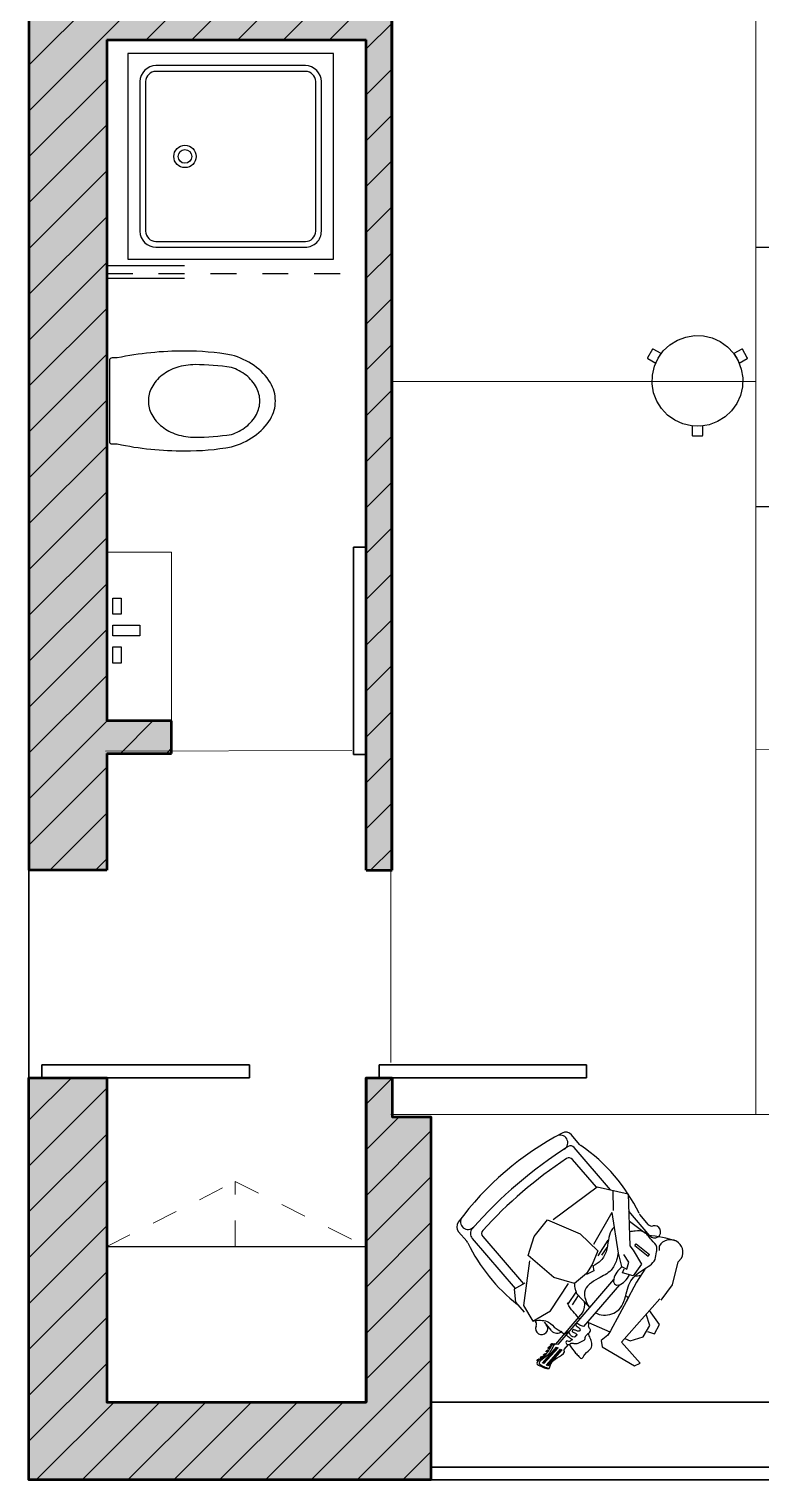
# Model space of a CAD drawing. Header units: inches. Extents: x 12.49 to 20.94, y 17.47 to 25.92.
# Drawn here: x 12.49 to 15.31, y 17.47 to 23.06 of the extents above; entities that cross this region are included whole.
import ezdxf

# ---------------------------------------------------------------- set-up
doc = ezdxf.new("R2010")
doc.units = ezdxf.units.IN
doc.header["$MEASUREMENT"] = 0
doc.linetypes.add('ACAD_ISO02W100', pattern=[15, 12, -3])
doc.linetypes.add('DASHED2', pattern=[0.375, 0.25, -0.125])
for name, color, linetype in [('72_ARTEK_AKFURNITURE_D2_CH_FOO', 7, 'Continuous'), ('72_ARTEK_AKFURNITURE_D2_CH_SEA', 7, 'Continuous'), ('72OFGO2D01_GRAFIK', 7, 'Continuous'), ('Arredi', 7, 'Continuous'), ('MOB', 7, 'Continuous'), ('OR-SN', 7, 'Continuous'), ('Particularity', 7, 'Continuous'), ('Structure', 7, 'Continuous'), ('Windows', 7, 'Continuous')]:
    doc.layers.add(name, color=color, linetype=linetype)
doc.linetypes.add('ZIGZAG', pattern='A,0.0001,-0.2,[131,ltypeshp.shx,S=0.2,R=0,X=-0.2,Y=0],-0.4,[131,ltypeshp.shx,S=0.2,R=180,X=0.2,Y=0],-0.2', length=0.8001)

# ---------------------------------------------------------------- blocks, each defined once
blk = doc.blocks.new('SN71')
at = {"layer": 'OR-SN'}
blk.add_lwpolyline([(-0.1656, -0.0229, -0.088162), (-0.1658, -0.0299, 0.051196), (-0.1925, -0.29, 0.042882), (-0.177, -0.4712, 0.081394), (-0.1361, -0.558, 0.10697), (-0.0696, -0.6207, 0.136399), (0, -0.64, 0.136399), (0.0696, -0.6207, 0.10697), (0.1361, -0.558, 0.081394), (0.177, -0.4712, 0.042882), (0.1925, -0.29, 0.051182), (0.1658, -0.03), (0.1658, -0.01, 0.414214), (0.1558, 0), (-0.1558, 0, 0.414214), (-0.1658, -0.01), (-0.1658, -0.03)], format="xyb", dxfattribs=at)
blk.add_lwpolyline([(-0.14, -0.33, 0.039602), (-0.1289, -0.4707, 0.087567), (-0.099, -0.5273, 0.105488), (-0.0517, -0.5671, 0.122953), (0, -0.58, 0.122953), (0.0517, -0.5671, 0.105488), (0.099, -0.5273, 0.087567), (0.1289, -0.4707, 0.039602), (0.14, -0.33, 0.078075), (0.1289, -0.2593, 0.087567), (0.099, -0.2027, 0.105488), (0.0517, -0.1629, 0.122953), (0, -0.15, 0.122953), (-0.0517, -0.1629, 0.105488), (-0.099, -0.2027, 0.087567), (-0.1289, -0.2593, 0.078075)], format="xyb", close=True, dxfattribs=at)
blk = doc.blocks.new('OB2D__000000')
at = {"layer": '72_ARTEK_AKFURNITURE_D2_CH_FOO'}
for points in [[(0.0309, 0.0687), (0.0403, 0.0875), (0.0519, 0.1051), (0.0214, 0.1227), (0.0214, 0.1227), (0.021, 0.1228), (0.0207, 0.1229), (0.0203, 0.123), (0.0199, 0.1229), (0.0195, 0.1227), (0.0192, 0.1225), (0.0189, 0.1223), (0.0187, 0.122), (-0.0003, 0.089), (-0.0003, 0.089), (-0.0005, 0.0887), (-0.0006, 0.0883), (-0.0006, 0.0879), (-0.0005, 0.0875), (-0.0004, 0.0872), (-0.0002, 0.0868), (0.0001, 0.0865), (0.0004, 0.0863), (0.0309, 0.0687)], [(0.3319, 0.1051), (0.3435, 0.0875), (0.3529, 0.0687), (0.3834, 0.0863), (0.3834, 0.0863), (0.3837, 0.0865), (0.3839, 0.0868), (0.3841, 0.087), (0.3843, 0.0874), (0.3844, 0.0877), (0.3844, 0.088), (0.3844, 0.0884), (0.3843, 0.0887), (0.3841, 0.089), (0.3651, 0.122), (0.3651, 0.122), (0.3649, 0.1223), (0.3646, 0.1225), (0.3643, 0.1227), (0.3639, 0.1229), (0.3635, 0.123), (0.3631, 0.1229), (0.3628, 0.1228), (0.3624, 0.1227), (0.3319, 0.1051)], [(0.2129, -0.1737), (0.1919, -0.175), (0.1709, -0.1737), (0.1709, -0.209), (0.1709, -0.209), (0.1709, -0.2094), (0.1711, -0.2098), (0.1712, -0.2101), (0.1715, -0.2104), (0.1718, -0.2107), (0.1721, -0.2108), (0.1725, -0.211), (0.1729, -0.211), (0.2109, -0.211), (0.2109, -0.211), (0.2113, -0.211), (0.2117, -0.2108), (0.212, -0.2107), (0.2123, -0.2104), (0.2126, -0.2101), (0.2127, -0.2098), (0.2129, -0.2094), (0.2129, -0.209), (0.2129, -0.1737)]]:
    blk.add_lwpolyline(points, dxfattribs=at)
at = {"layer": '72_ARTEK_AKFURNITURE_D2_CH_SEA'}
blk.add_lwpolyline([(0.1044, -0.1516), (0.0765, -0.1316), (0.0531, -0.1065), (0.0349, -0.0774), (0.0229, -0.0453), (0.0173, -0.0114), (0.0184, 0.0228), (0.0262, 0.0563), (0.0403, 0.0875), (0.0603, 0.1154), (0.0854, 0.1388), (0.1145, 0.157), (0.1466, 0.169), (0.1805, 0.1746), (0.2147, 0.1735), (0.2482, 0.1657), (0.2794, 0.1516), (0.2794, 0.1516), (0.3073, 0.1316), (0.3307, 0.1065), (0.3489, 0.0774), (0.3609, 0.0453), (0.3665, 0.0114), (0.3654, -0.0228), (0.3576, -0.0563), (0.3435, -0.0875), (0.3235, -0.1154), (0.2984, -0.1388), (0.2693, -0.157), (0.2372, -0.169), (0.2033, -0.1746), (0.1691, -0.1735), (0.1356, -0.1657), (0.1044, -0.1516)], dxfattribs=at)
blk = doc.blocks.new('HOMEM TOCANDO VIOLÃO')
at = {"color": 0, "linetype": 'ByBlock'}
for p, q in [((481.9168, 118.8431), (481.9168, 118.7949)), ((482.4901, 118.7949), (482.4901, 118.8431)), ((481.9402, 118.7893), (481.9402, 118.5347)), ((481.9753, 118.7687), (481.9753, 118.5279)), ((482.4316, 118.6272), (482.4316, 118.7687)), ((482.4667, 118.5844), (482.4667, 118.7994)), ((482.0602, 118.599), (482.1255, 118.6393)), ((482.1255, 118.6393), (482.2069, 118.6546)), ((482.2069, 118.6546), (482.2669, 118.5318)), ((482.2245, 118.641), (482.4352, 118.6269)), ((482.4352, 118.6269), (482.5086, 118.5277)), ((482.0516, 118.5795), (481.9219, 118.4645)), ((482.0812, 118.4699), (482.0602, 118.599)), ((482.4725, 118.5766), (482.4218, 118.5171)), ((481.9357, 118.5356), (481.9065, 118.4946)), ((481.9065, 118.4946), (481.9075, 118.4433)), ((481.9811, 118.5268), (481.9357, 118.5356)), ((482.2669, 118.5318), (482.2763, 118.4371)), ((482.4137, 118.5143), (482.2792, 118.4672)), ((482.4137, 118.5143), (482.33, 118.3796)), ((482.5086, 118.5277), (482.3825, 118.3717)), ((481.9219, 118.4645), (481.909, 118.3953)), ((482.1265, 118.4005), (482.0812, 118.4699)), ((482.2763, 118.4371), (482.2255, 118.4116)), ((482.2646, 118.4216), (482.334, 118.4427)), ((482.4434, 118.4444), (482.4606, 118.3695)), ((482.4667, 118.3508), (482.4667, 118.4758)), ((482.4901, 118.388), (482.4901, 118.4362)), ((481.909, 118.3953), (481.9873, 118.3814)), ((481.9168, 118.394), (481.9168, 118.388)), ((481.9873, 118.3814), (482.1082, 118.4155)), ((482.1857, 118.3999), (482.1265, 118.4005)), ((482.2143, 118.3894), (482.1838, 118.3964)), ((482.2255, 118.4116), (482.1857, 118.3999)), ((482.2248, 118.4077), (482.2143, 118.3894)), ((482.2765, 118.415), (482.3117, 118.4236)), ((482.33, 118.3796), (482.3062, 118.3327)), ((481.9402, 118.364), (481.9402, 118.3218)), ((482.0583, 118.358), (482.1091, 118.3707)), ((482.067, 118.3436), (482.1078, 118.356)), ((482.1104, 118.298), (482.1073, 118.3665)), ((482.3062, 118.3327), (482.3144, 118.3111)), ((482.3144, 118.3111), (482.3384, 118.3274)), ((482.3384, 118.3274), (482.3433, 118.3621)), ((482.3813, 118.3507), (482.3706, 118.2893)), ((482.3825, 118.3717), (482.3813, 118.3507)), ((482.3984, 118.3603), (482.4059, 118.3622)), ((482.3984, 118.3603), (482.4103, 118.2956)), ((482.4059, 118.3622), (482.4178, 118.2975)), ((482.0767, 118.2954), (481.9187, 118.2713)), ((482.2508, 118.3142), (481.9245, 118.2637)), ((482.254, 118.2843), (482.0444, 118.2519)), ((482.2932, 118.3115), (482.3077, 118.3188)), ((482.3162, 118.2758), (482.2932, 118.3115)), ((482.367, 118.2659), (482.3109, 118.2485)), ((482.3706, 118.2893), (482.3162, 118.2758)), ((482.4103, 118.2956), (482.4178, 118.297)), ((482.4683, 118.2974), (482.4567, 118.2843)), ((481.8309, 118.2214), (481.838, 118.2159)), ((481.8326, 118.2482), (481.9143, 118.2596)), ((481.8355, 118.2429), (481.8326, 118.2482)), ((481.9156, 118.2575), (481.8347, 118.2464)), ((481.9165, 118.254), (481.8355, 118.2429)), ((481.8384, 118.2321), (481.9202, 118.2435)), ((481.8414, 118.2268), (481.8384, 118.2321)), ((481.9212, 118.2416), (481.8403, 118.2305)), ((481.9223, 118.2379), (481.8414, 118.2268)), ((481.9143, 118.2596), (481.9165, 118.254)), ((481.9202, 118.2435), (481.9223, 118.2379)), ((481.9538, 118.2378), (481.9291, 118.234)), ((482.0051, 118.2458), (481.9924, 118.2438)), ((482.0696, 118.2517), (482.1082, 118.17)), ((482.248, 118.224), (482.1129, 118.1714)), ((482.3109, 118.2485), (482.2266, 118.2157)), ((482.2482, 118.2241), (482.2447, 118.2363)), ((482.248, 118.224), (482.2455, 118.2293)), ((482.0608, 118.1675), (482.0481, 118.146)), ((482.0943, 118.1659), (482.0608, 118.1675)), ((482.1129, 118.1714), (482.0943, 118.1659)), ((482.4087, 118.1506), (482.4839, 118.2037)), ((482.4839, 118.2037), (482.5032, 118.2057)), ((482.0481, 118.146), (482.0956, 118.0094)), ((482.1168, 118.1108), (482.3373, 118.1419)), ((482.1182, 118.0035), (482.1168, 118.1108)), ((482.1349, 118.1134), (482.1446, 118.0927)), ((482.2415, 118.0884), (482.2588, 118.1309)), ((482.2715, 118.0676), (482.2772, 118.1334)), ((482.3371, 118.1343), (482.4087, 118.1506)), ((482.1446, 118.0927), (482.1935, 118.0721)), ((482.1935, 118.0721), (482.2415, 118.0884)), ((482.2186, 118.0768), (482.2345, 118.0527)), ((482.2345, 118.0527), (482.2715, 118.0676)), ((482.0956, 118.0094), (482.1182, 118.0035))]:
    blk.add_line(p, q, dxfattribs=at)
for centre, radius, start, end in [((482.2034, 117.7318), 1.17, 76.9594, 103.0406), ((481.946, 118.8431), 0.0293, 103.0406, 180), ((481.9694, 118.8483), 0.0293, 101.837, 277.5359), ((482.2034, 117.0795), 1.755, 81.8703, 97.7929), ((482.4374, 118.8483), 0.0293, 262.4641, 78.163), ((482.4608, 118.8431), 0.0293, 0, 76.9594), ((482.5632, 118.6156), 0.6698, 165.1337, 191.4519), ((481.8875, 118.7949), 0.0293, 345.1337, 0), ((481.9694, 118.7893), 0.0293, 97.7929, 180), ((481.9928, 118.7687), 0.0175, 97.1063, 180.0001), ((482.2034, 117.0795), 1.7199, 82.8937, 97.1063), ((482.414, 118.7687), 0.0175, 359.9999, 82.8937), ((482.4491, 118.7994), 0.0175, 0, 81.8703), ((482.5193, 118.7949), 0.0293, 180, 194.8663), ((481.8436, 118.6156), 0.6698, 345.1337, 14.8663), ((482.5193, 118.4362), 0.0293, 165.1337, 180), ((481.8992, 118.388), 0.0175, 295.3769, 0), ((482.5076, 118.388), 0.0175, 180, 244.6231), ((481.9168, 118.351), 0.0234, 115.3769, 0), ((481.9694, 118.3218), 0.0293, 183.1141, 269.6527), ((482.06, 118.3483), 0.0555, 287.4644, 332.5746), ((482.1627, 118.0515), 0.4266, 30.566, 45.5937), ((482.4901, 118.351), 0.0234, 180.0001, 64.6231), ((482.1518, 118.0061), 0.3132, 53.3034, 57.6359), ((482.4841, 118.2509), 0.0491, 292.8609, 108.8793)]:
    blk.add_arc(centre, radius, start, end, dxfattribs=at)
blk.add_ellipse((482.286, 118.3053), major_axis=(-0.0437, -0.009), ratio=0.521171, start_param=4.092999, end_param=8.278547, dxfattribs=at)
for centre in [(481.8281, 118.2681), (481.8443, 118.2674), (481.8602, 118.2681), (481.8771, 118.2719), (481.8908, 118.2769), (481.9052, 118.2804)]:
    blk.add_ellipse(centre, major_axis=(-0.00528, -0.00035), ratio=0.404204, dxfattribs=at)
for points, knots in [([(482.3839, 118.4662), (482.3777, 118.4657), (482.3466, 118.4602), (482.3153, 118.4187), (482.2626, 118.3981), (482.2363, 118.402), (482.2231, 118.4047)], [0.9420573, 0.9420573, 0.9420573, 0.9420573, 0.9607543, 1.0393418, 1.0829436, 1.1223342, 1.1223342, 1.1223342, 1.1223342]), ([(482.126, 118.4014), (482.1207, 118.3959), (482.1147, 118.3851), (482.1104, 118.3735), (482.1073, 118.3665)], [1.2203508, 1.2203508, 1.2203508, 1.2203508, 1.24390063, 1.25560957, 1.25560957, 1.25560957, 1.25560957]), ([(482.3321, 118.3828), (482.3242, 118.376), (482.3047, 118.359), (482.2613, 118.342), (482.2054, 118.3577), (482.1404, 118.3675), (482.1161, 118.3258), (482.1106, 118.3043), (482.1099, 118.2924)], [1.0088831, 1.0088831, 1.0088831, 1.0088831, 1.0393418, 1.0829436, 1.1421352, 1.2163174, 1.2439006, 1.279008, 1.279008, 1.279008, 1.279008]), ([(482.1139, 118.2626), (482.1174, 118.2527), (482.1353, 118.2253), (482.1967, 118.2006), (482.2475, 118.2388), (482.2982, 118.2723), (482.3558, 118.2723), (482.4149, 118.2573), (482.4418, 118.2847), (482.4651, 118.3024), (482.4573, 118.3383), (482.4663, 118.3778), (482.4381, 118.3999), (482.4233, 118.4092), (482.4176, 118.4128), (482.417, 118.4128), (482.4164, 118.4129), (482.4158, 118.4129)], [0.3949634, 0.3949634, 0.3949634, 0.3949634, 0.4268842, 0.4899039, 0.5663624, 0.6018059, 0.6708977, 0.7346964, 0.7637819, 0.7818176, 0.8175986, 0.8610111, 0.8934755, 0.9142011, 0.9142011, 0.9142011, 0.9159232, 0.9159232, 0.9159232, 0.9159232])]:
    blk.add_open_spline(points, degree=3, knots=knots, dxfattribs=at)
blk.add_open_spline([(482.4434, 118.4444), (482.443, 118.4448), (482.4426, 118.4452), (482.4422, 118.4456)], degree=3, dxfattribs=at)
for points in [[(481.9173, 118.3923), (481.9531, 118.3523), (481.959, 118.315), (481.9684, 118.2818), (481.9684, 118.2776)], [(482.0517, 118.2852), (482.0517, 118.3133), (482.0534, 118.3489), (482.0568, 118.3625)], [(481.9205, 118.2696), (481.9127, 118.2757), (481.889, 118.2721), (481.8415, 118.2647), (481.8155, 118.2624), (481.8209, 118.2403), (481.8309, 118.2214)], [(481.9245, 118.2637), (481.9198, 118.2702), (481.8961, 118.2665), (481.8486, 118.2591), (481.8227, 118.2568), (481.828, 118.2347), (481.838, 118.2159)], [(482.0449, 118.2513), (482.0398, 118.2589), (482.0338, 118.2742), (482.0296, 118.2801), (482.0253, 118.2725), (482.027, 118.264), (482.0279, 118.2572), (482.0262, 118.2513), (482.0194, 118.2496), (482.016, 118.2538), (482.0126, 118.2589), (482.01, 118.264), (482.0075, 118.2682), (481.999, 118.2666), (481.9998, 118.2615), (482.0024, 118.2564), (482.0049, 118.2496), (482.0049, 118.2453), (482.0015, 118.2428), (481.9845, 118.2538), (481.9854, 118.2742), (481.9777, 118.2767), (481.9735, 118.2733), (481.9735, 118.2649), (481.9752, 118.2572), (481.9769, 118.2496), (481.9786, 118.2445), (481.9786, 118.2428), (481.9718, 118.2428), (481.9633, 118.2453), (481.9599, 118.2521), (481.9531, 118.2496), (481.9531, 118.2385), (481.9573, 118.236), (481.9633, 118.2351), (481.9667, 118.2343), (481.9701, 118.2317), (481.9735, 118.2266), (481.9777, 118.2224), (481.9837, 118.2181), (481.9905, 118.2164), (481.9956, 118.2147), (482.0066, 118.2113), (482.016, 118.2113), (482.0219, 118.2156), (482.0279, 118.2198), (482.0347, 118.2198), (482.0432, 118.2198), (482.0508, 118.2207), (482.0559, 118.2249), (482.0585, 118.2377), (482.0636, 118.2436), (482.0695, 118.2513), (482.0695, 118.2564)], [(481.838, 118.2159), (481.8639, 118.2274), (481.8989, 118.2246), (481.9288, 118.2311), (481.9291, 118.234)], [(481.9573, 118.2343), (481.9548, 118.1944), (481.9556, 118.1757), (481.9573, 118.1646), (481.9786, 118.1672), (482.0109, 118.1697), (482.027, 118.1825), (482.0347, 118.2012), (482.0415, 118.2207)]]:
    blk.add_spline(points, degree=3, dxfattribs=at)

msp = doc.modelspace()

# ---------------------------------------------------------------- hatches: boundary and pattern name
at = {"layer": 'Particularity', "lineweight": 20, "ltscale": 3}
h = msp.add_hatch(dxfattribs=at)
h.set_pattern_fill('ANSI31')
h.paths.add_polyline_path([(16.8415, 25.9191), (12.4915, 25.9191), (12.4915, 19.8191), (12.7915, 19.8191), (12.7915, 20.2691), (13.0415, 20.2691), (13.0415, 20.3941), (12.7915, 20.3941), (12.7915, 23.0191), (13.7915, 23.0191), (13.7915, 19.8191), (13.8915, 19.8191), (13.8915, 23.1441), (12.7915, 23.1441), (12.7915, 25.6191), (13.8915, 25.6191), (13.8915, 24.5191), (14.2165, 24.5191), (14.2165, 25.6191), (16.7165, 25.6191), (16.7165, 24.5191), (16.8415, 24.5191), (16.8415, 25.6191)])
h.paths.add_polyline_path([(14.0415, 18.8691), (13.8915, 18.8691), (13.8915, 19.0191), (13.7915, 19.0191), (13.7915, 17.7691), (12.7915, 17.7691), (12.7915, 19.0191), (12.4915, 19.0191), (12.4915, 17.4691), (14.0415, 17.4691)])
h = msp.add_hatch(dxfattribs=at)
h.set_pattern_fill('ANSI31')
h.paths.add_polyline_path([(12.7915, 20.2691), (12.7915, 19.8191), (12.4915, 19.8191), (12.4915, 25.9191), (16.8415, 25.9191), (16.8415, 25.6191), (16.8415, 24.5191), (16.7165, 24.5191), (16.7165, 25.6191), (14.2165, 25.6191), (14.2165, 24.5191), (13.8915, 24.5191), (13.8915, 25.6191), (12.7915, 25.6191), (12.7915, 23.1441), (13.8915, 23.1441), (13.8915, 19.8191), (13.7915, 19.8191), (13.7915, 23.0191), (12.7915, 23.0191), (12.7915, 20.3941), (13.0415, 20.3941), (13.0415, 20.2691)])
h.paths.add_polyline_path([(19.3915, 25.6191), (19.3915, 25.9191), (20.9415, 25.9191), (20.9415, 21.7191), (20.6415, 21.7191), (20.6415, 23.0191), (19.5165, 23.0191), (19.5165, 23.1441), (20.6415, 23.1441), (20.6415, 25.6191), (19.5165, 25.6191), (19.5165, 24.5191), (19.3915, 24.5191)])
h.paths.add_polyline_path([(16.5915, 17.4691), (20.9415, 17.4691), (20.9415, 20.4191), (20.6415, 20.4191), (19.5165, 20.4191), (19.5165, 20.2691), (20.6415, 20.2691), (20.6415, 17.7691), (19.5165, 17.7691), (19.5165, 18.8691), (19.2165, 18.8691), (19.2165, 17.7691), (16.7165, 17.7691), (16.7165, 18.8691), (16.5915, 18.8691)])
h.paths.add_polyline_path([(12.4915, 17.4691), (14.0415, 17.4691), (14.0415, 18.8691), (13.8915, 18.8691), (13.8915, 19.0191), (13.7915, 19.0191), (13.7915, 17.7691), (12.7915, 17.7691), (12.7915, 19.0191), (12.4915, 19.0191)])
h.paths.add_polyline_path([(13.0415, 20.2691), (13.0415, 20.2747), (12.7915, 20.2691)])
h = msp.add_hatch(color=253, dxfattribs=at)
h.dxf.hatch_style = 1
h.paths.add_polyline_path([(12.7915, 23.0191), (13.7915, 23.0191), (13.7915, 19.8191), (13.8915, 19.8191), (13.8915, 23.1441), (12.7915, 23.1441), (12.7915, 25.6191), (13.8915, 25.6191), (13.8915, 24.5191), (14.2165, 24.5191), (14.2165, 25.6191), (16.7165, 25.6191), (16.7165, 24.5191), (16.8415, 24.5191), (16.8415, 25.6191), (16.8415, 25.9191), (12.4915, 25.9191), (12.4915, 19.8191), (12.7915, 19.8191), (12.7915, 20.2691), (13.0415, 20.2691), (13.0415, 20.3941), (12.7915, 20.3941)])
h = msp.add_hatch(dxfattribs=at)
h.set_pattern_fill('ANSI31')
h.paths.add_polyline_path([(12.7915, 19.0191), (12.5415, 19.0191), (12.4915, 19.0191), (12.4915, 17.4691), (14.0415, 17.4691), (14.0415, 18.8691), (13.8915, 18.8691), (13.8915, 19.0191), (13.8415, 19.0191), (13.7915, 19.0191), (13.7915, 17.7691), (12.7915, 17.7691)])
h = msp.add_hatch(dxfattribs=at)
h.set_pattern_fill('ANSI31')
h.paths.add_polyline_path([(12.4915, 17.4691), (14.0415, 17.4691), (14.0415, 18.8691), (13.8915, 18.8691), (13.8915, 19.0191), (13.7915, 19.0191), (13.7915, 17.7691), (12.7915, 17.7691), (12.7915, 19.0191), (12.4915, 19.0191)])
edge = h.paths.add_edge_path(flags=17)
edge.add_line((13.7915, 19.0191), (13.7915, 17.7691))
h = msp.add_hatch(dxfattribs=at)
h.set_pattern_fill('ANSI32')
h.paths.add_polyline_path([(12.4915, 17.4691), (14.0415, 17.4691), (14.0415, 18.8691), (13.8915, 18.8691), (13.8915, 19.0191), (13.7915, 19.0191), (13.7915, 17.7691), (12.7915, 17.7691), (12.7915, 19.0191), (12.4915, 19.0191)])
h = msp.add_hatch(color=253, dxfattribs=at)
h.dxf.hatch_style = 1
h.paths.add_polyline_path([(12.7915, 19.0191), (12.4915, 19.0191), (12.4915, 17.4691), (14.0415, 17.4691), (14.0415, 18.8691), (13.8915, 18.8691), (13.8915, 19.0191), (13.7915, 19.0191), (13.7915, 17.7691), (12.7915, 17.7691)])
h = msp.add_hatch(color=253, dxfattribs=at)
h.dxf.hatch_style = 1
h.paths.add_polyline_path([(12.7915, 19.0191), (12.4915, 19.0191), (12.4915, 17.4691), (14.0415, 17.4691), (14.0415, 18.8691), (13.8915, 18.8691), (13.8915, 19.0191), (13.7915, 19.0191), (13.7915, 17.7691), (12.7915, 17.7691)])
h = msp.add_hatch(dxfattribs=at)
h.set_pattern_fill('ANSI32')
edge = h.paths.add_edge_path(flags=17)
edge.add_line((13.7915, 19.0191), (13.7915, 17.7691))

# ---------------------------------------------------------------- linework, layer by layer
at = {"color": 7}
for points in [[(12.8464, 20.8053), (12.8151, 20.8053), (12.8151, 20.8679), (12.8464, 20.8679)], [(12.9194, 20.7219), (12.8151, 20.7219), (12.8151, 20.7636), (12.9194, 20.7636)], [(12.8464, 20.6175), (12.8151, 20.6175), (12.8151, 20.6801), (12.8464, 20.6801)]]:
    msp.add_lwpolyline(points, close=True, dxfattribs=at)
at = {"layer": 'Arredi', "color": 7}
for p, q in [((13.6657, 22.9663), (12.8727, 22.9663)), ((12.8727, 22.9663), (12.8727, 22.1733)), ((13.6657, 22.1733), (13.6657, 22.9663)), ((13.5573, 22.9196), (12.9811, 22.9196)), ((13.5573, 22.8976), (12.9811, 22.8976)), ((12.9194, 22.8579), (12.9194, 22.2817)), ((12.9414, 22.8579), (12.9414, 22.2817)), ((13.597, 22.2817), (13.597, 22.8579)), ((13.619, 22.2817), (13.619, 22.8579)), ((12.9811, 22.242), (13.5573, 22.242)), ((12.9811, 22.22), (13.5573, 22.22)), ((12.8727, 22.1733), (13.6657, 22.1733))]:
    msp.add_line(p, q, dxfattribs=at)
for radius in [0.0432, 0.0264]:
    msp.add_circle((13.093, 22.5698), radius, dxfattribs=at)
for centre, radius, start, end in [((12.9811, 22.8579), 0.0617, 90, 180), ((12.9811, 22.8579), 0.0397, 90, 180), ((13.5573, 22.8579), 0.0617, 0, 90), ((13.5573, 22.8579), 0.0397, 0, 90), ((12.9811, 22.2817), 0.0617, 180, 269.9997), ((12.9811, 22.2817), 0.0397, 180, 269.9997), ((13.5573, 22.2817), 0.0397, 269.9997, 0), ((13.5573, 22.2817), 0.0617, 269.9997, 0)]:
    msp.add_arc(centre, radius, start, end, dxfattribs=at)
at = {"layer": 'Particularity', "color": 7, "linetype": 'ZIGZAG', "lineweight": 25, "ltscale": 0.1}
for p, q in [((13.0917, 22.1487), (12.7915, 22.1487)), ((13.0917, 22.0987), (12.7915, 22.0987))]:
    msp.add_line(p, q, dxfattribs=at)
at = {"layer": 'Particularity', "color": 7, "linetype": 'DASHED2', "lineweight": 25, "ltscale": 0.2}
msp.add_line((12.7915, 22.1191), (13.7915, 22.1191), dxfattribs=at)
at = {"layer": 'Particularity', "color": 7, "lineweight": 20, "ltscale": 3}
for p, q in [((13.0413, 21.0441), (12.7915, 21.0441)), ((13.0413, 20.3941), (13.0413, 21.0441))]:
    msp.add_line(p, q, dxfattribs=at)
at = {"layer": 'Particularity', "color": 7, "linetype": 'DASHED2', "lineweight": 20, "ltscale": 0.2}
for p, q in [((12.7915, 18.3691), (13.2869, 18.6191)), ((13.2869, 18.3691), (13.2869, 18.6191)), ((13.2869, 18.6191), (13.7915, 18.3691))]:
    msp.add_line(p, q, dxfattribs=at)
at = {"layer": 'Particularity', "color": 7, "lineweight": 25}
msp.add_line((12.7915, 18.3691), (13.7915, 18.3691), dxfattribs=at)
at = {"layer": 'Structure', "color": 7, "linetype": 'ByBlock', "lineweight": 50}
for p, q in [((12.4915, 25.9191), (12.4915, 19.8191)), ((13.8915, 19.8191), (13.8915, 23.1441)), ((12.7915, 23.0191), (13.7915, 23.0191)), ((12.7915, 23.0191), (12.7915, 20.3941)), ((13.7915, 19.8191), (13.7915, 23.0191)), ((12.4915, 21.7191), (12.4915, 21.7191)), ((12.4915, 20.4191), (12.4915, 20.4191)), ((13.0415, 20.3941), (12.7915, 20.3941)), ((13.0415, 20.2691), (13.0415, 20.3941)), ((12.4915, 20.2691), (12.4915, 20.2691)), ((12.7915, 20.2691), (13.0415, 20.2691)), ((12.7915, 20.2691), (12.7915, 19.8191)), ((12.7915, 19.8191), (12.4915, 19.8191)), ((13.7915, 19.8191), (13.8915, 19.8191)), ((12.7915, 19.0191), (12.7915, 19.0191)), ((13.7915, 19.0191), (13.7915, 17.7691)), ((12.4915, 18.8691), (12.4915, 18.8691)), ((13.8915, 17.4691), (13.8915, 17.4691))]:
    msp.add_line(p, q, dxfattribs=at)
at = {"layer": 'Structure', "lineweight": 15}
msp.add_line((13.8865, 24.5276), (13.8865, 19.0776), dxfattribs=at)
at = {"layer": 'Structure', "color": 7, "lineweight": 15}
for p, q in [((15.294, 18.8776), (15.294, 24.5276)), ((15.294, 21.7026), (13.8865, 21.7026)), ((13.7365, 20.2799), (12.7865, 20.2776)), ((18.109, 20.2901), (15.294, 20.2835)), ((19.5115, 18.8776), (13.8865, 18.8776))]:
    msp.add_line(p, q, dxfattribs=at)
at = {"layer": 'Structure', "color": 7, "lineweight": 25}
for p, q in [((16.8415, 22.2191), (15.2939, 22.219)), ((16.8415, 21.2191), (15.2938, 21.2193))]:
    msp.add_line(p, q, dxfattribs=at)
at = {"layer": 'Structure', "color": 7, "linetype": 'ByBlock', "lineweight": 50, "ltscale": 3}
msp.add_line((12.7915, 20.2691), (12.7915, 19.8191), dxfattribs=at)
at = {"layer": 'Structure', "color": 7, "linetype": 'ByBlock', "lineweight": 50}
msp.add_lwpolyline([(13.8915, 19.0191), (13.8915, 18.8691), (14.0415, 18.8691), (14.0415, 17.4691), (12.4915, 17.4691), (12.4915, 19.0191), (12.7915, 19.0191), (12.7915, 17.7691), (13.7915, 17.7691), (13.7915, 19.0191)], close=True, dxfattribs=at)
at = {"layer": 'Windows', "color": 7, "linetype": 'ACAD_ISO02W100', "lineweight": 30, "ltscale": 3}
for p, q in [((13.7427, 21.0645), (13.7927, 21.0645)), ((13.7427, 20.2645), (13.7427, 21.0645)), ((13.7927, 21.0645), (13.7927, 20.2645)), ((13.7927, 20.2645), (13.7427, 20.2645)), ((12.4915, 19.8191), (12.4915, 19.0191)), ((12.5415, 19.0691), (12.5415, 19.0191)), ((13.3415, 19.0691), (12.5415, 19.0691)), ((13.3415, 19.0191), (13.3415, 19.0691)), ((13.8415, 19.0191), (13.8415, 19.0691)), ((13.8415, 19.0691), (14.6415, 19.0691)), ((14.6415, 19.0691), (14.6415, 19.0191)), ((12.5415, 19.0191), (13.3415, 19.0191)), ((14.6415, 19.0191), (13.8415, 19.0191)), ((14.0415, 17.7691), (16.5915, 17.7691)), ((14.0415, 17.5191), (16.5915, 17.5191)), ((14.0415, 17.4691), (16.5915, 17.4691))]:
    msp.add_line(p, q, dxfattribs=at)

# ---------------------------------------------------------------- block references
at = {"layer": '72OFGO2D01_GRAFIK', "color": 7}
msp.add_blockref('OB2D__000000', (14.8773, 21.7046), dxfattribs=at)
at = {"layer": 'Arredi', "color": 7, "rotation": 90}
msp.add_blockref('SN71', (12.8017, 21.6274), dxfattribs=at)
at = {"layer": 'MOB', "color": 7, "rotation": 40.6390920873623}
msp.add_blockref('HOMEM TOCANDO VIOLÃO', (-274.1418, -385.6242), dxfattribs=at)

doc.saveas('drawing.dxf')
